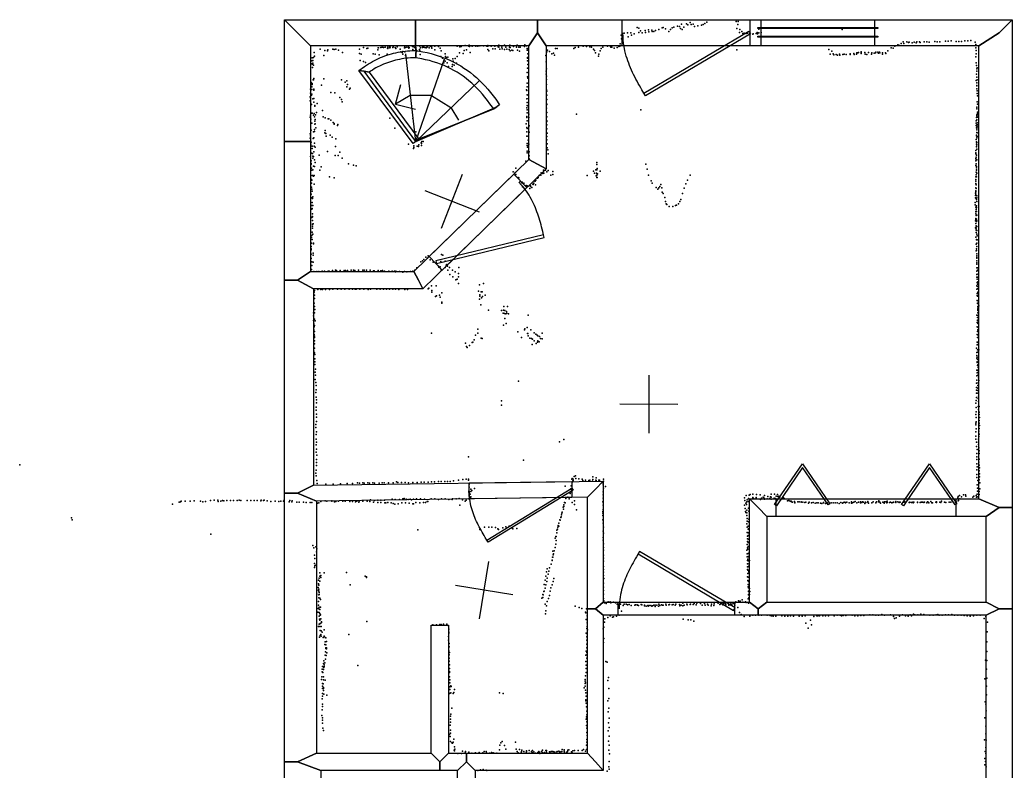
# Model space of a CAD drawing. Header units: millimetres. Extents: x 27740 to 35775, y -8046 to 10167.
# Drawn here: x 27740 to 34576, y -2870 to 2306 of the extents above; entities that cross this region are included whole.
import ezdxf

# ---------------------------------------------------------------- set-up
doc = ezdxf.new("R2010")
doc.units = ezdxf.units.MM
for name, color, linetype in [('DOORS', 7, 'Continuous'), ('P', 9, 'Continuous'), ('PANOS', 10, 'Continuous'), ('ROOMS', 1, 'Continuous'), ('STRUCTS', 4, 'Continuous'), ('WALLS', 3, 'Continuous'), ('WINDOWS', 6, 'Continuous')]:
    doc.layers.add(name, color=color, linetype=linetype)

# ---------------------------------------------------------------- blocks, each defined once
blk = doc.blocks.new('1-Standard_3C')
for points in [[(-403.982, 5.64828), (253.382, 394.931), (263.573, 377.722), (-393.791, -11.5606), (-403.982, 5.64828)], [(263.573, 377.722), (275.367, 357.142), (283.15, 343.495), (290.844, 329.879), (298.429, 316.269), (305.882, 302.642), (313.184, 288.973), (320.313, 275.239), (327.249, 261.416), (333.971, 247.479), (340.456, 233.405), (346.686, 219.17), (352.638, 204.75), (358.291, 190.121), (363.626, 175.258), (368.62, 160.139), (373.253, 144.738), (377.503, 129.032), (381.351, 112.998), (384.774, 96.6102), (387.752, 79.8457), (390.265, 62.6802), (392.29, 45.0899), (393.807, 27.0508), (395.085, -0.90191)]]:
    blk.add_lwpolyline(points)
blk = doc.blocks.new('7-Bifold_3F')
for points in [[(-898.992, 30.3406), (-625.387, 430.985)], [(-625.37, 395.547), (-882.476, 19.0615), (-898.992, 30.3406)], [(-625.387, 430.985), (-356.55, 38.1576), (-373.055, 26.8622)], [(-373.055, 26.8622), (-625.37, 395.547)], [(350.975, 30.1593), (624.58, 430.804)], [(624.597, 395.366), (367.491, 18.8802), (350.975, 30.1593)], [(624.58, 430.804), (893.417, 37.9763), (876.912, 26.6809)], [(876.912, 26.6809), (624.597, 395.366)]]:
    blk.add_lwpolyline(points)
blk = doc.blocks.new('1-Standard_45')
for points in [[(-590, 42.9766), (589.999, 42.9766), (589.999, 32.9766), (-590, 32.9766), (-590, 42.9766)], [(-590.014, -44.0958), (589.985, -44.0958), (589.985, -54.0958), (-590.014, -54.0958), (-590.014, -44.0958)]]:
    blk.add_lwpolyline(points)

msp = doc.modelspace()

# ---------------------------------------------------------------- linework, layer by layer
at = {"layer": 'DOORS'}
for points in [[(32768.5, 2126.4), (31888.5, 2126.4), (31888.5, 2306.4), (32768.5, 2306.4), (32768.5, 2126.4)], [(30558.9, 675.5), (31142.5, 1243.7), (31233.2, 1150.6), (30649.6, 582.4), (30558.9, 675.5)], [(30835.6, -884), (31541.7, -874.4), (31543.3, -984.4), (30837.1, -994), (30835.6, -884)], [(32949.4, -994), (34189.4, -994), (34189.4, -1114), (32949.4, -1114), (32949.4, -994)], [(31863, -1705.2), (32663, -1705.3), (32663, -1795.3), (31863, -1795.2), (31863, -1705.2)]]:
    msp.add_lwpolyline(points, dxfattribs=at)
at = {"layer": 'P'}
for p in [(32270, 2262), (32285, 2260), (32298, 2277), (32315, 2256), (32333, 2280), (32341, 2272), (32357, 2288), (32365, 2274), (32379, 2276), (32387, 2261), (32411, 2266), (32435, 2270), (32447, 2274), (32460, 2281), (32473, 2291), (32676, 2295), (32687, 2274), (32688, 2294), (31883, 2201), (31893, 2205), (31903, 2214), (31926, 2218), (31932, 2190), (31949, 2218), (31954, 2200), (31972, 2211), (31992, 2254), (32004, 2248), (32005, 2219), (32015, 2230), (32028, 2216), (32048, 2232), (32051, 2220), (32071, 2237), (32073, 2224), (32093, 2236), (32096, 2227), (32107, 2225), (32119, 2233), (32142, 2239), (32165, 2251), (32171, 2253), (32188, 2244), (32210, 2227), (32222, 2239), (32234, 2252), (32246, 2255), (32291, 2247), (32302, 2239), (32680, 2247), (32698, 2220), (32700, 2239), (32715, 2225), (32720, 2212), (32731, 2214), (32744, 2212), (32752, 2215), (32767, 2210), (32789, 2208), (32792, 2210), (32812, 2212), (32819, 2219), (32822, 2211), (32830, 2243), (32830, 2216), (32848, 2220), (33405, 2241), (30313, 2124), (30313, 2120), (30340, 2120), (30393, 2120), (30444, 2123), (30446, 2127), (30453, 2123), (30496, 2125), (30514, 2122), (30519, 2121), (30548, 2121), (30567, 2125), (30571, 2126), (30577, 2121), (30600, 2125), (30624, 2123), (30752, 2124), (30771, 2121), (30781, 2123), (30809, 2129), (30833, 2124), (30835, 2131), (30837, 2122), (30857, 2126), (30881, 2126), (30896, 2125), (30910, 2127), (30934, 2128), (30958, 2124), (30963, 2124), (30964, 2130), (30987, 2124), (31013, 2124), (31036, 2121), (31040, 2131), (31080, 2133), (31116, 2131), (31141, 2122), (31167, 2132), (31217, 2122), (31220, 2134), (31231, 2127), (31621, 2124), (31644, 2122), (31666, 2121), (31788, 2125), (31804, 2127), (31866, 2123), (31874, 2125), (31875, 2142), (31884, 2176), (33768, 2128), (33768, 2125), (33789, 2135), (33795, 2131), (33811, 2144), (33826, 2155), (33831, 2143), (33851, 2154), (33862, 2150), (33867, 2153), (33888, 2149), (33901, 2153), (33915, 2149), (33920, 2156), (33937, 2156), (33943, 2150), (33970, 2154), (33988, 2155), (34004, 2153), (34043, 2158), (34059, 2156), (34077, 2155), (34117, 2160), (34135, 2160), (34155, 2161), (34190, 2157), (34209, 2158), (34228, 2158), (34250, 2161), (34270, 2162), (34292, 2164), (34321, 2153), (34326, 2136), (29767, 2082), (29771, 2056), (29810, 2104), (29835, 2060), (29842, 2096), (29860, 2093), (29862, 2100), (29897, 2104), (29905, 2101), (29918, 2104), (29936, 2098), (29963, 2081), (30079, 2075), (30081, 2104), (30091, 2069), (30108, 2115), (30130, 2110), (30137, 2112), (30175, 2073), (30187, 2070), (30206, 2099), (30209, 2113), (30212, 2114), (30215, 2065), (30227, 2117), (30235, 2119), (30245, 2115), (30257, 2119), (30270, 2071), (30274, 2111), (30275, 2119), (30275, 2110), (30286, 2119), (30289, 2113), (30292, 2119), (30310, 2117), (30325, 2116), (30331, 2110), (30361, 2105), (30364, 2086), (30374, 2081), (30378, 2089), (30379, 2071), (30389, 2113), (30392, 2114), (30393, 2087), (30394, 2116), (30397, 2060), (30406, 2118), (30418, 2119), (30419, 2112), (30423, 2116), (30448, 2102), (30460, 2115), (30469, 2100), (30472, 2089), (30494, 2101), (30496, 2094), (30497, 2068), (30501, 2113), (30515, 2116), (30524, 2118), (30530, 2116), (30540, 2113), (30543, 2118), (30561, 2113), (30578, 2111), (30599, 2100), (30635, 2111), (30641, 2055), (30642, 2093), (30670, 2073), (30672, 2055), (30753, 2055), (30768, 2078), (30794, 2074), (30801, 2095), (30817, 2099), (30843, 2082), (30965, 2103), (30972, 2093), (30998, 2106), (31014, 2107), (31041, 2119), (31047, 2105), (31061, 2118), (31063, 2106), (31080, 2102), (31087, 2119), (31096, 2104), (31112, 2103), (31113, 2118), (31118, 2117), (31118, 2094), (31129, 2098), (31136, 2095), (31161, 2118), (31168, 2098), (31178, 2119), (31183, 2090), (31188, 2119), (31234, 2097), (31235, 2109), (31237, 2098), (31240, 2072), (31363, 2061), (31371, 2085), (31375, 2098), (31389, 2089), (31406, 2072), (31416, 2076), (31423, 2062), (31430, 2109), (31442, 2110), (31557, 2110), (31566, 2116), (31588, 2119), (31678, 2118), (31691, 2105), (31699, 2095), (31706, 2080), (31726, 2056), (31729, 2070), (31737, 2094), (31746, 2109), (31756, 2118), (31811, 2119), (31819, 2119), (31834, 2112), (31854, 2117), (31855, 2116), (32680, 2099), (33313, 2103), (33323, 2070), (33333, 2091), (33343, 2072), (33348, 2065), (33365, 2068), (33373, 2062), (33387, 2069), (33388, 2063), (33409, 2068), (33419, 2070), (33432, 2068), (33432, 2067), (33460, 2067), (33461, 2073), (33485, 2074), (33488, 2068), (33504, 2070), (33506, 2079), (33512, 2079), (33518, 2082), (33535, 2086), (33536, 2080), (33536, 2075), (33562, 2082), (33562, 2082), (33563, 2071), (33576, 2068), (33586, 2081), (33607, 2070), (33610, 2080), (33626, 2077), (33635, 2080), (33637, 2084), (33652, 2084), (33654, 2079), (33656, 2076), (33662, 2083), (33665, 2080), (33682, 2078), (33683, 2070), (33703, 2078), (33705, 2074), (33720, 2094), (33742, 2113), (33756, 2112), (34326, 2114), (34327, 2051), (34328, 2095), (34328, 2073), (29752, 2025), (29752, 2003), (29754, 2045), (29757, 2002), (29759, 2026), (29759, 2007), (29762, 2048), (29762, 1994), (30084, 2027), (30107, 2020), (30121, 2012), (30651, 2042), (30658, 2012), (30662, 2010), (30671, 2022), (30677, 2048), (30684, 2010), (30689, 2049), (30694, 1986), (30718, 1986), (30721, 1999), (30722, 2037), (30726, 2021), (30732, 1994), (30739, 2041), (30749, 2009), (31237, 2046), (31237, 2043), (31237, 2023), (31240, 1998), (31365, 2017), (34329, 2010), (34331, 1991), (29756, 1977), (31236, 1943), (31238, 1974), (31241, 1915), (31367, 1952), (31367, 1932), (31368, 1970), (31368, 1918), (34331, 1932), (34334, 1969), (34334, 1953), (34335, 1975), (29745, 1856), (29748, 1875), (29754, 1869), (29754, 1862), (29761, 1894), (29762, 1893), (29766, 1902), (29818, 1857), (29835, 1900), (29956, 1892), (29982, 1878), (29993, 1886), (29993, 1846), (29998, 1862), (31234, 1846), (31235, 1871), (31238, 1913), (31239, 1904), (31368, 1895), (31368, 1861), (34329, 1889), (34333, 1873), (34333, 1853), (34334, 1911), (34334, 1852), (34335, 1893), (29743, 1829), (29743, 1801), (29745, 1842), (29750, 1788), (29751, 1826), (29751, 1794), (29752, 1844), (29766, 1829), (29766, 1822), (29882, 1807), (29911, 1803), (30012, 1828), (30015, 1836), (31231, 1824), (31232, 1819), (31236, 1789), (31245, 1786), (31369, 1824), (31370, 1815), (31370, 1788), (34332, 1832), (34335, 1817), (34336, 1799), (34338, 1782), (29740, 1749), (29741, 1776), (29742, 1768), (29747, 1725), (29749, 1724), (29758, 1763), (29765, 1740), (29766, 1765), (29772, 1717), (29772, 1711), (29788, 1729), (29945, 1772), (29956, 1757), (29960, 1742), (31233, 1763), (31234, 1738), (31234, 1716), (31245, 1764), (31369, 1729), (31370, 1758), (31370, 1724), (34336, 1742), (34337, 1725), (29742, 1649), (29747, 1663), (29755, 1664), (29763, 1649), (29768, 1662), (29776, 1651), (29783, 1668), (29825, 1683), (31233, 1701), (31236, 1686), (31236, 1665), (31245, 1709), (31247, 1656), (31369, 1699), (31370, 1669), (31575, 1657), (32018, 1687), (34332, 1644), (34333, 1651), (34334, 1704), (34334, 1694), (34337, 1670), (34337, 1662), (34339, 1654), (29741, 1637), (29744, 1623), (29752, 1594), (29770, 1638), (29772, 1609), (29773, 1587), (29774, 1621), (29775, 1591), (29829, 1639), (29843, 1631), (29864, 1625), (29869, 1624), (29883, 1616), (29898, 1600), (29905, 1592), (29905, 1587), (29929, 1578), (29931, 1585), (30290, 1628), (30448, 1626), (31229, 1589), (31232, 1633), (31233, 1640), (31234, 1610), (31246, 1633), (31250, 1576), (31370, 1638), (31370, 1582), (31371, 1611), (31371, 1607), (34329, 1611), (34329, 1594), (34329, 1579), (34331, 1634), (34331, 1577), (34332, 1617), (34333, 1583), (34335, 1598), (34337, 1635), (34337, 1583), (29740, 1520), (29743, 1507), (29744, 1545), (29748, 1547), (29764, 1536), (29769, 1538), (29771, 1551), (29778, 1562), (29842, 1527), (29844, 1544), (29848, 1524), (29850, 1506), (29877, 1512), (30323, 1561), (30469, 1536), (31232, 1565), (31232, 1534), (31233, 1506), (31234, 1558), (31235, 1505), (31248, 1532), (31370, 1555), (31372, 1526), (34330, 1513), (34330, 1508), (34331, 1562), (34332, 1561), (34332, 1549), (34333, 1530), (34335, 1569), (34335, 1529), (29741, 1492), (29744, 1449), (29745, 1439), (29747, 1464), (29753, 1436), (29760, 1488), (29765, 1494), (29768, 1436), (29769, 1456), (29892, 1498), (29918, 1487), (30418, 1451), (30454, 1439), (30477, 1437), (30488, 1446), (30499, 1484), (30505, 1460), (30508, 1454), (30508, 1441), (30510, 1468), (30518, 1469), (31235, 1455), (31235, 1440), (31241, 1478), (31246, 1449), (31371, 1503), (31371, 1479), (31372, 1453), (34329, 1481), (34330, 1466), (34330, 1464), (34331, 1449), (34332, 1493), (34333, 1461), (34333, 1445), (34335, 1502), (29749, 1388), (29755, 1419), (29756, 1386), (29759, 1368), (29765, 1396), (29774, 1429), (29801, 1374), (29860, 1399), (29913, 1373), (29915, 1435), (29934, 1371), (29945, 1394), (30453, 1420), (30454, 1426), (30486, 1434), (31234, 1402), (31234, 1390), (31238, 1429), (31249, 1397), (31249, 1370), (31374, 1425), (31377, 1411), (31380, 1384), (34326, 1383), (34327, 1407), (34327, 1391), (34330, 1433), (34330, 1375), (34331, 1432), (34332, 1416), (29742, 1366), (29746, 1317), (29747, 1336), (29748, 1312), (29758, 1353), (29763, 1299), (29764, 1365), (29771, 1343), (29774, 1324), (29960, 1353), (30005, 1315), (30039, 1305), (30058, 1301), (31226, 1332), (31249, 1350), (31714, 1323), (31714, 1310), (32053, 1313), (34326, 1352), (34326, 1304), (34327, 1336), (34328, 1345), (34329, 1361), (34329, 1315), (34333, 1342), (29749, 1284), (29751, 1270), (29753, 1234), (29759, 1274), (29759, 1234), (29767, 1235), (29771, 1296), (29806, 1271), (29817, 1293), (31138, 1259), (31152, 1254), (31156, 1284), (31156, 1242), (31318, 1233), (31325, 1239), (31330, 1237), (31332, 1253), (31343, 1247), (31348, 1270), (31349, 1251), (31361, 1270), (31371, 1260), (31380, 1269), (31397, 1236), (31412, 1262), (31412, 1240), (31648, 1233), (31691, 1264), (31698, 1249), (31707, 1274), (31710, 1231), (31713, 1249), (31715, 1272), (31716, 1237), (31717, 1283), (31720, 1246), (31738, 1263), (32061, 1277), (32070, 1237), (32358, 1237), (34328, 1239), (34329, 1256), (34330, 1297), (34330, 1272), (34330, 1271), (34331, 1287), (34332, 1249), (29749, 1207), (29750, 1181), (29751, 1203), (29764, 1230), (29767, 1175), (29874, 1226), (29906, 1219), (31172, 1221), (31173, 1219), (31177, 1219), (31188, 1192), (31199, 1186), (31199, 1183), (31200, 1187), (31210, 1176), (31211, 1181), (31213, 1178), (31228, 1164), (31229, 1165), (31259, 1164), (31273, 1175), (31277, 1172), (31281, 1181), (31288, 1195), (31290, 1196), (31292, 1169), (31295, 1202), (31306, 1215), (31312, 1221), (31715, 1220), (31717, 1221), (32090, 1198), (32097, 1182), (32155, 1173), (32328, 1177), (32339, 1202), (34325, 1224), (34326, 1207), (34326, 1178), (34327, 1194), (34327, 1176), (34328, 1170), (34331, 1226), (29748, 1106), (29750, 1154), (29752, 1141), (29753, 1127), (31202, 1155), (31233, 1162), (31234, 1162), (31254, 1145), (31259, 1158), (31267, 1151), (32123, 1152), (32136, 1140), (32142, 1150), (32149, 1159), (32162, 1148), (32166, 1120), (32173, 1111), (32306, 1111), (32317, 1146), (34324, 1112), (34324, 1096), (34325, 1106), (34326, 1121), (34327, 1150), (34327, 1128), (34328, 1144), (34334, 1095), (29751, 1080), (29752, 1028), (29753, 1049), (29756, 1075), (29759, 1087), (29759, 1027), (32183, 1082), (32188, 1055), (32192, 1040), (32198, 1034), (32258, 1027), (32264, 1030), (32277, 1039), (32286, 1054), (32293, 1069), (34321, 1032), (34322, 1049), (34324, 1080), (34327, 1079), (34330, 1068), (34330, 1026), (34332, 1055), (34334, 1081), (29752, 1001), (29753, 1006), (29757, 971), (32214, 1021), (32238, 1021), (34325, 1016), (34326, 969), (34327, 985), (34327, 984), (34328, 1001), (34329, 999), (34329, 958), (34331, 1013), (34331, 986), (34333, 961), (29752, 945), (29756, 951), (29756, 949), (29756, 923), (29756, 898), (29761, 901), (34324, 921), (34326, 938), (34326, 930), (34327, 904), (34330, 917), (34331, 933), (34332, 921), (29755, 843), (29756, 871), (29757, 884), (29759, 830), (34323, 874), (34328, 888), (34328, 879), (34328, 857), (34328, 841), (34329, 867), (34332, 882), (34332, 856), (34333, 831), (29749, 768), (29750, 806), (29751, 820), (29754, 793), (29763, 764), (29764, 769), (34326, 810), (34329, 761), (34330, 793), (34331, 791), (34333, 768), (34336, 819), (34336, 791), (29746, 730), (29747, 744), (29747, 721), (29748, 692), (29760, 700), (29761, 686), (30644, 690), (30655, 686), (34329, 714), (34331, 729), (34331, 718), (34334, 744), (34334, 695), (29744, 666), (29746, 662), (29751, 639), (29761, 637), (30503, 639), (30513, 646), (30523, 656), (30538, 672), (30549, 664), (30552, 680), (30567, 654), (30587, 637), (30610, 627), (30640, 642), (30670, 645), (30678, 616), (30682, 620), (34332, 681), (34332, 670), (34332, 646), (34333, 632), (34333, 623), (34334, 665), (29750, 586), (29752, 614), (29765, 573), (29787, 573), (29799, 573), (29823, 575), (29839, 574), (29863, 576), (29870, 575), (29895, 579), (29915, 581), (29921, 580), (29947, 580), (29975, 579), (29983, 580), (29998, 579), (30023, 582), (30038, 583), (30048, 580), (30074, 581), (30104, 581), (30111, 581), (30128, 582), (30154, 581), (30176, 577), (30182, 578), (30208, 580), (30227, 578), (30239, 580), (30252, 575), (30282, 576), (30304, 575), (30320, 576), (30328, 570), (30331, 576), (30356, 572), (30379, 567), (30389, 573), (30406, 571), (30431, 572), (30448, 576), (30461, 582), (30475, 598), (30625, 609), (30626, 603), (30635, 604), (30642, 584), (30671, 601), (30687, 609), (30688, 583), (30701, 600), (30702, 552), (30721, 583), (30740, 570), (30762, 560), (30764, 601), (34332, 599), (34333, 576), (34333, 551), (34334, 599), (34335, 554), (34337, 583), (34338, 599), (30723, 536), (30744, 516), (30753, 520), (30762, 536), (30762, 491), (30906, 481), (30934, 491), (34333, 534), (34335, 496), (34336, 519), (34338, 485), (34339, 534), (34339, 502), (29768, 431), (29769, 442), (29792, 448), (29814, 449), (29824, 448), (29846, 449), (29873, 449), (29897, 451), (29928, 450), (29954, 451), (29978, 452), (30009, 450), (30032, 451), (30050, 452), (30058, 451), (30083, 451), (30109, 451), (30139, 448), (30156, 451), (30200, 451), (30223, 451), (30245, 451), (30267, 450), (30287, 450), (30310, 450), (30329, 450), (30351, 449), (30392, 448), (30411, 448), (30552, 454), (30557, 459), (30575, 475), (30578, 442), (30579, 431), (30609, 473), (30647, 425), (30899, 438), (30909, 412), (30918, 432), (30926, 433), (34333, 473), (34334, 451), (34335, 420), (34337, 469), (34337, 453), (34339, 430), (34345, 419), (29766, 387), (29767, 354), (29768, 409), (29769, 410), (29771, 387), (30603, 401), (30610, 405), (30630, 410), (30635, 396), (30648, 362), (30648, 354), (30907, 382), (30909, 403), (30915, 343), (30920, 391), (30928, 401), (30945, 409), (34336, 407), (34336, 374), (34337, 403), (34337, 354), (34337, 353), (34340, 370), (29763, 289), (29766, 310), (29767, 332), (29769, 332), (29769, 288), (29772, 310), (30968, 307), (31058, 304), (31069, 286), (31073, 307), (31074, 331), (31080, 284), (31082, 304), (31088, 280), (31093, 296), (31094, 285), (31100, 332), (31106, 281), (34339, 331), (34339, 310), (34339, 288), (34340, 320), (34340, 304), (34341, 287), (34346, 337), (29762, 235), (29764, 267), (29766, 213), (29769, 245), (29774, 233), (31081, 248), (31091, 214), (31241, 271), (34334, 271), (34336, 221), (34337, 255), (34337, 238), (34338, 234), (34341, 214), (34343, 270), (34343, 221), (29766, 170), (29767, 191), (29768, 138), (29769, 159), (29770, 201), (30577, 148), (30896, 175), (30896, 148), (31073, 203), (31170, 157), (31217, 170), (31218, 178), (31234, 186), (31236, 186), (31238, 146), (31240, 145), (31260, 170), (31284, 150), (31295, 142), (31338, 149), (34336, 191), (34336, 139), (34337, 160), (34341, 170), (34342, 186), (29769, 75), (29770, 127), (29770, 117), (29770, 96), (30810, 78), (30856, 84), (30860, 85), (30871, 103), (30879, 134), (30919, 114), (30924, 110), (31195, 119), (31243, 130), (31253, 113), (31264, 112), (31270, 70), (31271, 107), (31284, 94), (31297, 77), (31304, 135), (31307, 87), (31309, 130), (31309, 94), (31317, 89), (31319, 125), (31328, 110), (31339, 108), (34335, 87), (34338, 136), (34338, 119), (34338, 85), (34339, 69), (34340, 119), (34344, 85), (29766, 24), (29770, 44), (29770, 13), (29772, 2), (30816, 57), (30821, 48), (30837, 63), (34331, 45), (34332, 15), (34336, 67), (34337, 34), (34338, 17), (34347, 33), (29772, -49), (29773, -29), (34332, -5), (34334, -25), (34336, -18), (34336, -49), (34336, -55), (34337, -34), (29772, -69), (29775, -120), (29776, -100), (34334, -106), (34335, -126), (34337, -75), (34337, -123), (34341, -70), (34341, -106), (34342, -88), (29775, -171), (29777, -141), (29778, -191), (31175, -183), (34331, -196), (34332, -146), (34334, -176), (34339, -141), (34343, -195), (34344, -160), (34347, -178), (29779, -262), (29781, -212), (29781, -242), (34331, -226), (34331, -245), (34331, -265), (34339, -230), (34340, -212), (34341, -248), (34341, -266), (29781, -292), (29783, -332), (29784, -312), (31058, -318), (34327, -335), (34329, -315), (34330, -295), (34343, -303), (34344, -285), (34344, -322), (29782, -362), (29782, -382), (31058, -348), (34328, -394), (34329, -364), (34343, -358), (34345, -377), (34349, -357), (34349, -396), (29783, -411), (29783, -431), (29784, -461), (34326, -473), (34327, -413), (34328, -433), (34329, -463), (34348, -413), (34349, -453), (34349, -472), (34352, -434), (29779, -501), (29780, -481), (29783, -531), (34327, -483), (34327, -532), (34329, -512), (34347, -527), (34349, -510), (34351, -488), (29781, -582), (29782, -551), (29783, -602), (31458, -601), (31488, -584), (34327, -562), (34327, -582), (34330, -602), (34344, -602), (34345, -583), (34346, -564), (34348, -547), (29781, -673), (29782, -622), (29783, -652), (34331, -632), (34332, -682), (34335, -653), (34345, -620), (34347, -642), (34348, -662), (34349, -682), (29784, -723), (29784, -743), (29785, -692), (30832, -703), (31209, -726), (34333, -703), (34334, -723), (34347, -740), (34348, -721), (27740, -759), (29780, -816), (29782, -795), (29784, -764), (34333, -753), (34334, -794), (34335, -774), (34348, -761), (34350, -801), (34351, -781), (29782, -836), (29787, -866), (29789, -887), (29995, -888), (30031, -888), (30067, -884), (30080, -885), (30102, -883), (30113, -885), (30138, -883), (30149, -885), (30171, -883), (30184, -885), (30215, -885), (30236, -883), (30249, -884), (30280, -883), (30311, -883), (30334, -877), (30343, -881), (30370, -881), (30395, -882), (30418, -883), (30447, -881), (30478, -880), (30505, -878), (30525, -879), (30552, -878), (30575, -877), (30596, -877), (30624, -874), (30642, -875), (30667, -873), (30687, -873), (30705, -873), (30727, -870), (30763, -864), (30791, -860), (30814, -858), (30831, -857), (30831, -864), (31543, -859), (31545, -853), (31547, -877), (31549, -869), (31552, -866), (31553, -858), (31559, -840), (31567, -836), (31570, -853), (31592, -855), (31614, -857), (31619, -867), (31638, -865), (31660, -866), (31662, -868), (31666, -864), (31686, -872), (31687, -843), (31688, -861), (31709, -865), (31710, -848), (31711, -868), (31729, -864), (31733, -864), (31734, -870), (31750, -883), (31760, -871), (31761, -857), (34334, -825), (34334, -846), (34339, -867), (34349, -862), (34352, -822), (34352, -843), (34353, -884), (29849, -893), (29899, -892), (29948, -890), (30836, -893), (30836, -912), (30846, -927), (30846, -944), (30854, -936), (30872, -923), (31497, -907), (31531, -957), (31535, -946), (31537, -925), (31538, -905), (31538, -930), (31542, -906), (31542, -940), (31758, -898), (31758, -945), (31760, -919), (31774, -908), (34335, -898), (34337, -940), (34338, -919), (34349, -943), (34354, -925), (28837, -1017), (28847, -1015), (28851, -1010), (28879, -1009), (28913, -1009), (28941, -1007), (28985, -1010), (29000, -1014), (29019, -1012), (29054, -1004), (29078, -1003), (29105, -1003), (29106, -1012), (29125, -1009), (29136, -1004), (29146, -1007), (29165, -1005), (29192, -1005), (29213, -1005), (29238, -1005), (29251, -1002), (29262, -1004), (29306, -1004), (29331, -1004), (29354, -1006), (29374, -1005), (29400, -1007), (29402, -1003), (29419, -1006), (29423, -1003), (29443, -1008), (29469, -1011), (29500, -1009), (29525, -1012), (29539, -1010), (29557, -1010), (29562, -1003), (29595, -1013), (29600, -1005), (29613, -1013), (29617, -1007), (29648, -1016), (29664, -1016), (29695, -1016), (29713, -1018), (29740, -1019), (29752, -1018), (29790, -1024), (29799, -1022), (29813, -1011), (29844, -1008), (29856, -1009), (29889, -1008), (29890, -1009), (29907, -1013), (29916, -1011), (29935, -1010), (29965, -1010), (29982, -1010), (30013, -1011), (30031, -1012), (30052, -1014), (30061, -1010), (30076, -1017), (30078, -1009), (30104, -1010), (30133, -1010), (30151, -1012), (30156, -1000), (30177, -1016), (30183, -1004), (30206, -1018), (30207, -1003), (30227, -1003), (30227, -1019), (30252, -1002), (30255, -1020), (30262, -1022), (30275, -1018), (30297, -1022), (30305, -995), (30325, -999), (30356, -997), (30372, -1022), (30378, -993), (30388, -991), (30397, -1022), (30401, -995), (30416, -997), (30423, -1024), (30429, -996), (30438, -1000), (30453, -996), (30469, -1018), (30473, -993), (30495, -1020), (30501, -994), (30522, -1018), (30527, -995), (30534, -1019), (30546, -1011), (30551, -1011), (30573, -994), (30600, -994), (30624, -998), (30646, -993), (30670, -993), (30695, -998), (30718, -997), (30721, -994), (30746, -994), (30767, -992), (30790, -1001), (30809, -1009), (30815, -1003), (30834, -994), (30836, -975), (30842, -962), (30844, -985), (30846, -980), (31493, -1019), (31496, -1022), (31502, -990), (31515, -981), (31525, -993), (31544, -1018), (31561, -1008), (31757, -1014), (31758, -965), (31758, -988), (32733, -987), (32735, -1005), (32742, -1024), (32743, -970), (32748, -1015), (32750, -1000), (32759, -1012), (32760, -991), (32765, -968), (32765, -995), (32772, -963), (32789, -993), (32790, -962), (32790, -985), (32790, -986), (32795, -991), (32812, -990), (32813, -985), (32816, -963), (32816, -993), (32841, -966), (32843, -998), (32850, -989), (32861, -983), (32867, -988), (32869, -971), (32869, -996), (32888, -993), (32892, -977), (32907, -990), (32911, -980), (32915, -996), (32916, -962), (32917, -981), (32936, -989), (32938, -961), (32946, -991), (32951, -976), (32959, -964), (32961, -978), (32969, -976), (32976, -981), (33001, -987), (33006, -992), (33028, -1008), (33037, -1005), (33046, -1009), (33053, -1009), (33056, -1015), (33064, -1017), (33077, -1012), (33078, -1020), (33080, -1018), (33099, -1015), (33109, -1014), (33122, -1015), (33122, -1017), (33134, -1016), (33147, -1018), (33156, -1016), (33174, -1023), (33178, -1017), (33194, -1021), (33205, -1019), (33206, -1019), (33219, -1024), (33231, -1021), (33240, -1022), (33257, -1023), (33265, -1025), (33276, -1019), (33276, -1021), (33302, -1020), (33329, -1020), (33343, -1020), (33358, -1022), (33370, -1020), (33397, -1019), (33407, -1023), (33415, -1019), (33423, -1017), (33428, -1021), (33438, -1017), (33454, -1021), (33469, -1015), (33469, -1017), (33469, -1023), (33477, -1021), (33485, -1016), (33495, -1012), (33506, -1022), (33518, -1017), (33531, -1015), (33532, -1022), (33541, -1019), (33546, -1013), (33553, -1017), (33561, -1025), (33567, -1016), (33569, -1019), (33582, -1017), (33583, -1012), (33583, -1015), (33586, -1023), (33610, -1021), (33618, -1014), (33637, -1020), (33641, -1015), (33656, -1015), (33658, -1008), (33664, -1017), (33670, -1024), (33685, -1017), (33694, -1023), (33696, -1015), (33707, -1015), (33713, -1020), (33716, -1009), (33716, -1018), (33731, -1019), (33738, -1016), (33748, -1020), (33754, -1019), (33759, -1016), (33773, -1017), (33775, -1011), (33776, -1019), (33789, -1015), (33799, -1019), (33801, -1017), (33804, -1016), (33829, -1016), (33833, -1015), (33836, -1013), (33843, -1018), (33866, -1019), (33868, -1019), (33871, -1016), (33884, -1019), (33893, -1017), (33894, -1020), (33900, -1017), (33925, -1017), (33925, -1018), (33943, -1019), (33950, -1016), (33954, -1016), (33962, -1017), (33968, -1018), (33973, -1016), (33989, -1020), (33992, -1015), (33995, -1014), (34002, -1020), (34017, -1012), (34023, -1020), (34028, -1020), (34050, -1017), (34054, -1015), (34054, -1019), (34078, -1017), (34086, -1018), (34090, -1009), (34110, -1017), (34119, -1018), (34142, -1017), (34153, -1017), (34170, -1016), (34185, -1016), (34190, -1013), (34201, -986), (34205, -977), (34205, -1008), (34206, -1004), (34214, -970), (34215, -993), (34227, -979), (34242, -967), (34254, -967), (34257, -975), (34305, -981), (34312, -974), (34328, -971), (34331, -981), (34336, -961), (34340, -980), (34348, -964), (28791, -1030), (30313, -1026), (30323, -1030), (30347, -1027), (30447, -1027), (30451, -1027), (30772, -1036), (31474, -1092), (31476, -1086), (31484, -1050), (31485, -1065), (31488, -1034), (31488, -1047), (31561, -1033), (31576, -1069), (31756, -1081), (31756, -1092), (31758, -1038), (31758, -1068), (31758, -1089), (32732, -1037), (32738, -1061), (32740, -1081), (32741, -1088), (32746, -1033), (32748, -1089), (32749, -1071), (32760, -1057), (32763, -1079), (33291, -1026), (33315, -1027), (33385, -1026), (28095, -1124), (28101, -1139), (31454, -1162), (31461, -1138), (31463, -1141), (31467, -1122), (31469, -1117), (31471, -1104), (31757, -1108), (31757, -1138), (31758, -1160), (32749, -1108), (32750, -1129), (32750, -1148), (32759, -1152), (32763, -1133), (30482, -1208), (30910, -1204), (30940, -1189), (30970, -1189), (30991, -1188), (31018, -1190), (31033, -1200), (31037, -1204), (31068, -1193), (31087, -1186), (31110, -1181), (31133, -1197), (31137, -1201), (31165, -1197), (31440, -1209), (31440, -1228), (31444, -1203), (31446, -1188), (31449, -1178), (31454, -1181), (31759, -1217), (31760, -1229), (31761, -1188), (32749, -1166), (32750, -1226), (32751, -1188), (32757, -1203), (32758, -1181), (32758, -1228), (32759, -1201), (29055, -1236), (31429, -1265), (31433, -1254), (31435, -1254), (31436, -1280), (31758, -1260), (31758, -1279), (32752, -1288), (32753, -1269), (32754, -1251), (32757, -1295), (32758, -1246), (32759, -1272), (29758, -1314), (29766, -1332), (29778, -1324), (29783, -1358), (29786, -1337), (31412, -1355), (31421, -1351), (31427, -1329), (31432, -1305), (31760, -1304), (31762, -1329), (31762, -1347), (32749, -1347), (32751, -1309), (32753, -1332), (32756, -1340), (32757, -1321), (32764, -1365), (29770, -1382), (29772, -1404), (31407, -1416), (31408, -1418), (31410, -1395), (31412, -1396), (31415, -1379), (31417, -1373), (31760, -1403), (31760, -1424), (31762, -1381), (32750, -1393), (32751, -1372), (32753, -1418), (32756, -1409), (32758, -1370), (32758, -1391), (32758, -1421), (32765, -1397), (32766, -1418), (29769, -1440), (29771, -1466), (29772, -1455), (29778, -1451), (29836, -1503), (29990, -1500), (31369, -1497), (31374, -1476), (31384, -1491), (31388, -1468), (31400, -1443), (31760, -1460), (31761, -1481), (31761, -1498), (32754, -1441), (32754, -1462), (32754, -1481), (32755, -1485), (32756, -1441), (32756, -1462), (32763, -1458), (32763, -1493), (29797, -1554), (29803, -1540), (29806, -1504), (29806, -1526), (29807, -1560), (29814, -1521), (29814, -1536), (30120, -1526), (30128, -1531), (30128, -1535), (31358, -1553), (31363, -1526), (31370, -1562), (31374, -1539), (31379, -1513), (31414, -1564), (31419, -1543), (31762, -1521), (31763, -1542), (32754, -1531), (32756, -1508), (32756, -1557), (32757, -1534), (32759, -1562), (32760, -1505), (32764, -1507), (32764, -1531), (32765, -1558), (29787, -1626), (29795, -1605), (29797, -1580), (29797, -1620), (29799, -1630), (29800, -1589), (29800, -1615), (29802, -1639), (30016, -1585), (31351, -1631), (31352, -1584), (31352, -1629), (31360, -1609), (31363, -1585), (31394, -1630), (31399, -1607), (31407, -1586), (31760, -1574), (31760, -1602), (31761, -1624), (32758, -1583), (32758, -1600), (32759, -1587), (32759, -1607), (32759, -1631), (32761, -1630), (32765, -1584), (32767, -1612), (32768, -1631), (29786, -1651), (29798, -1700), (29800, -1655), (29800, -1675), (29802, -1652), (29806, -1678), (29812, -1688), (31337, -1677), (31342, -1674), (31343, -1653), (31346, -1655), (31373, -1700), (31382, -1681), (31389, -1660), (31761, -1680), (31762, -1650), (31764, -1697), (31767, -1709), (31794, -1702), (31806, -1704), (31812, -1709), (31830, -1706), (31843, -1709), (32597, -1709), (32611, -1708), (32635, -1708), (32648, -1707), (32669, -1709), (32673, -1704), (32691, -1695), (32701, -1702), (32703, -1699), (32717, -1689), (32722, -1706), (32739, -1703), (32743, -1708), (32758, -1682), (32759, -1653), (32759, -1654), (32760, -1683), (32763, -1676), (32766, -1653), (29792, -1774), (29795, -1749), (29798, -1726), (29799, -1751), (29801, -1740), (29802, -1776), (29807, -1755), (29812, -1739), (31359, -1718), (31363, -1764), (31369, -1731), (31566, -1733), (31594, -1742), (31612, -1749), (31638, -1775), (31643, -1752), (31779, -1715), (31854, -1720), (31878, -1718), (31884, -1767), (31897, -1728), (31903, -1719), (31916, -1720), (31927, -1723), (31938, -1721), (31951, -1728), (31977, -1725), (31981, -1724), (31994, -1723), (31995, -1725), (32003, -1728), (32020, -1721), (32024, -1723), (32044, -1725), (32044, -1730), (32056, -1734), (32066, -1729), (32069, -1733), (32075, -1728), (32087, -1728), (32093, -1734), (32099, -1730), (32107, -1725), (32117, -1735), (32118, -1726), (32129, -1725), (32141, -1734), (32142, -1720), (32150, -1729), (32161, -1724), (32167, -1725), (32171, -1726), (32191, -1720), (32192, -1726), (32212, -1724), (32216, -1722), (32233, -1723), (32240, -1721), (32254, -1726), (32259, -1719), (32285, -1722), (32287, -1731), (32296, -1727), (32307, -1730), (32308, -1713), (32317, -1726), (32334, -1720), (32337, -1724), (32357, -1721), (32360, -1719), (32378, -1721), (32385, -1714), (32399, -1723), (32404, -1713), (32430, -1715), (32440, -1727), (32456, -1714), (32461, -1727), (32477, -1719), (32481, -1727), (32502, -1730), (32504, -1719), (32522, -1728), (32523, -1716), (32549, -1710), (32550, -1712), (32563, -1721), (32570, -1716), (32571, -1715), (32584, -1724), (32588, -1715), (32602, -1716), (32604, -1724), (32620, -1711), (32621, -1717), (32625, -1727), (32639, -1718), (32644, -1724), (32648, -1711), (32656, -1715), (32665, -1726), (32669, -1711), (32686, -1742), (32697, -1776), (32759, -1713), (29803, -1802), (29804, -1822), (29806, -1783), (29807, -1830), (29808, -1796), (29811, -1792), (29814, -1820), (29818, -1840), (29818, -1845), (30130, -1838), (31362, -1786), (31639, -1778), (31642, -1825), (31648, -1800), (31768, -1843), (31771, -1821), (31790, -1812), (31807, -1799), (31824, -1808), (31830, -1806), (31850, -1802), (31870, -1795), (32310, -1823), (32345, -1827), (32362, -1827), (32383, -1836), (32709, -1790), (32730, -1805), (32770, -1802), (32789, -1796), (32809, -1795), (32830, -1795), (32849, -1795), (32889, -1795), (32910, -1797), (32918, -1799), (32930, -1801), (32949, -1801), (32989, -1800), (33010, -1802), (33030, -1801), (33049, -1800), (33070, -1801), (33110, -1801), (33129, -1801), (33150, -1800), (33188, -1829), (33210, -1804), (33230, -1799), (33238, -1799), (33250, -1799), (33271, -1800), (33291, -1800), (33310, -1800), (33351, -1799), (33371, -1796), (33391, -1796), (33400, -1799), (33412, -1798), (33431, -1797), (33474, -1795), (33492, -1799), (33514, -1799), (33533, -1798), (33554, -1798), (33596, -1792), (33616, -1793), (33636, -1796), (33656, -1796), (33678, -1791), (33697, -1795), (33739, -1793), (33758, -1805), (33765, -1818), (33777, -1814), (33801, -1801), (33822, -1793), (33842, -1799), (33861, -1801), (33874, -1792), (33883, -1799), (33896, -1789), (33905, -1792), (33927, -1792), (33948, -1789), (33968, -1791), (34009, -1795), (34031, -1794), (34052, -1792), (34065, -1790), (34074, -1796), (34095, -1794), (34117, -1792), (34138, -1793), (34160, -1791), (34180, -1795), (34202, -1794), (34224, -1794), (34245, -1797), (34266, -1799), (34286, -1801), (34309, -1799), (34333, -1794), (34355, -1794), (34383, -1817), (34396, -1803), (34406, -1844), (29798, -1873), (29801, -1856), (29807, -1874), (29808, -1852), (29809, -1900), (29812, -1852), (29815, -1903), (29816, -1874), (29823, -1912), (29836, -1896), (30585, -1862), (30610, -1862), (30633, -1859), (30642, -1859), (30658, -1856), (30681, -1857), (30694, -1869), (30695, -1892), (30696, -1913), (31646, -1886), (31648, -1847), (31649, -1872), (31650, -1897), (31758, -1888), (31764, -1878), (33155, -1849), (33172, -1884), (33194, -1862), (34405, -1909), (29804, -1947), (29808, -1934), (29813, -1927), (29816, -1940), (29829, -1948), (29837, -1940), (29843, -1949), (29843, -1979), (29849, -1952), (29853, -1977), (30007, -1927), (30692, -1942), (30694, -1966), (30696, -1919), (31641, -1918), (31647, -1944), (31647, -1968), (31648, -1923), (31763, -1956), (34403, -1979), (29841, -1996), (29845, -2047), (29848, -2021), (29849, -2000), (29849, -2025), (29852, -2021), (29853, -2026), (30695, -2040), (30698, -1990), (30698, -2014), (31642, -2043), (31646, -1995), (31647, -2020), (31762, -1983), (34401, -2046), (29834, -2110), (29843, -2071), (29845, -2097), (29850, -2072), (29854, -2054), (30697, -2112), (30698, -2067), (30698, -2090), (30699, -2053), (31640, -2070), (31640, -2113), (31645, -2053), (31646, -2067), (31646, -2090), (31776, -2115), (31786, -2119), (34392, -2105), (34401, -2108), (29822, -2168), (29822, -2185), (29825, -2149), (29831, -2129), (29831, -2170), (29834, -2156), (29836, -2138), (29836, -2149), (29841, -2123), (30068, -2141), (30700, -2162), (30701, -2136), (30701, -2183), (31641, -2163), (31642, -2139), (34400, -2168), (29819, -2237), (29820, -2219), (29828, -2190), (29831, -2240), (29832, -2219), (29843, -2242), (30701, -2190), (30701, -2219), (30703, -2240), (31635, -2237), (31635, -2249), (31638, -2213), (31642, -2190), (31791, -2244), (31795, -2225), (34387, -2234), (34401, -2229), (29824, -2284), (29825, -2266), (29825, -2301), (29829, -2268), (29831, -2293), (29831, -2314), (29833, -2299), (30702, -2262), (30702, -2307), (30703, -2288), (30710, -2282), (30712, -2287), (30734, -2306), (31628, -2295), (31635, -2266), (31635, -2284), (31637, -2262), (31638, -2311), (31797, -2299), (34400, -2284), (29823, -2372), (29825, -2335), (29826, -2352), (29835, -2338), (29854, -2347), (30700, -2335), (30704, -2333), (30709, -2331), (30725, -2335), (30731, -2328), (31045, -2331), (31069, -2335), (31639, -2331), (31639, -2378), (31640, -2385), (31641, -2353), (31790, -2386), (31797, -2369), (34391, -2391), (34399, -2343), (29822, -2446), (29825, -2407), (29826, -2424), (30715, -2436), (31641, -2400), (31644, -2426), (31645, -2457), (31793, -2460), (31797, -2435), (34395, -2407), (34398, -2454), (29820, -2486), (29824, -2502), (29825, -2519), (30707, -2512), (30708, -2490), (30709, -2476), (31641, -2511), (31644, -2496), (31646, -2482), (31646, -2506), (31799, -2504), (34387, -2502), (29824, -2540), (29828, -2574), (29831, -2590), (30705, -2552), (30706, -2586), (30707, -2531), (31644, -2555), (31645, -2530), (31645, -2574), (31794, -2591), (31796, -2537), (31800, -2569), (34396, -2560), (30701, -2616), (30705, -2631), (30706, -2607), (30707, -2666), (30730, -2649), (31062, -2665), (31645, -2603), (31646, -2651), (31648, -2625), (31796, -2663), (31799, -2628), (34385, -2653), (34395, -2612), (34397, -2656), (30715, -2675), (30720, -2676), (30726, -2670), (30733, -2725), (30734, -2701), (30735, -2730), (30737, -2719), (30789, -2732), (30939, -2733), (30953, -2734), (31044, -2723), (31046, -2691), (31054, -2675), (31078, -2692), (31087, -2718), (31155, -2669), (31159, -2718), (31182, -2720), (31196, -2733), (31198, -2725), (31213, -2734), (31230, -2730), (31250, -2728), (31272, -2728), (31333, -2734), (31340, -2725), (31363, -2727), (31369, -2727), (31401, -2733), (31441, -2734), (31453, -2731), (31476, -2720), (31489, -2731), (31490, -2723), (31514, -2733), (31516, -2726), (31521, -2723), (31550, -2729), (31562, -2727), (31587, -2727), (31614, -2728), (31623, -2721), (31637, -2732), (31643, -2720), (31644, -2690), (31645, -2669), (31798, -2726), (31801, -2691), (34390, -2733), (34395, -2707), (30757, -2747), (30782, -2749), (30808, -2744), (30810, -2735), (30833, -2738), (30834, -2743), (30855, -2746), (30875, -2745), (30879, -2743), (30905, -2741), (30930, -2744), (30955, -2744), (30975, -2745), (30990, -2741), (31000, -2743), (31006, -2745), (31026, -2745), (31167, -2735), (31174, -2744), (31194, -2743), (31222, -2746), (31230, -2736), (31250, -2746), (31264, -2735), (31270, -2742), (31281, -2736), (31292, -2745), (31308, -2742), (31316, -2735), (31319, -2742), (31322, -2748), (31341, -2740), (31355, -2742), (31368, -2739), (31388, -2736), (31391, -2740), (31405, -2735), (31412, -2735), (31419, -2736), (31426, -2739), (31440, -2736), (31457, -2736), (31466, -2736), (31474, -2735), (31492, -2739), (31508, -2739), (31541, -2736), (31544, -2743), (31802, -2750), (34389, -2782), (34393, -2802), (34396, -2748), (30896, -2866), (30913, -2860), (30933, -2857), (30952, -2863), (30958, -2866), (31787, -2869), (31798, -2839), (31800, -2803), (31800, -2856), (34388, -2827), (34397, -2839)]:
    msp.add_point(p, dxfattribs=at)
at = {"layer": 'PANOS'}
for points in [[(30644.2, 870.7), (30790.2, 1243.1)], [(30531, 1129.9), (30903.4, 983.9)], [(32073.7, -140.7), (32072.4, -540.7)], [(31873.1, -340.1), (32273.1, -341.3)], [(30907.4, -1820.3), (30971, -1425.3)], [(31136.6, -1654.6), (30741.7, -1591)]]:
    msp.add_lwpolyline(points, dxfattribs=at)
at = {"layer": 'ROOMS'}
for points in [[(31245.5, 2126.4), (30464.8, 2126.4), (30471.2, 2095.2), (30517.3, 2087), (30546.4, 2080.7), (30574.6, 2073.7), (30602.2, 2065.9), (30629, 2057.3), (30655.2, 2047.9), (30680.8, 2037.7), (30705.8, 2026.7), (30730.2, 2014.8), (30754, 2002.2), (30777.2, 1988.6), (30799.9, 1974.3), (30822.1, 1959.1), (30843.8, 1943), (30864.9, 1926), (30885.6, 1908.2), (30905.9, 1889.5), (30925.7, 1870), (30945.1, 1849.5), (30964.1, 1828.2), (30982.8, 1806), (31001.1, 1782.9), (31019.1, 1758.8), (31045.4, 1721.2), (31004.5, 1692.6), (30489.3, 1484.1), (30449.1, 1454.3), (30076.4, 1957.2), (30115.2, 1985.2), (30128.3, 1994.1), (30141.5, 2002.5), (30154.9, 2010.6), (30168.5, 2018.3), (30182.3, 2025.7), (30196.3, 2032.8), (30210.5, 2039.5), (30224.9, 2045.9), (30239.5, 2051.9), (30254.2, 2057.5), (30269.1, 2062.7), (30284.2, 2067.6), (30299.5, 2072.1), (30314.9, 2076.2), (30330.5, 2079.9), (30346.3, 2083.3), (30362.2, 2086.2), (30378.2, 2088.7), (30394.4, 2090.8), (30410.7, 2092.5), (30427.2, 2093.8), (30443.8, 2094.7), (30471.2, 2095.2), (30464.8, 2126.4), (29743.3, 2126.4), (29743.3, 1468), (29743.3, 573.7), (30454.2, 573.7), (31245.5, 1344), (31245.5, 2126.4)], [(34346.3, -994), (34346.3, 2126.4), (31365.5, 2126.4), (31365.5, 1279.4), (30517.3, 453.7), (29763.3, 453.7), (29763.3, -898.7), (31759.8, -871.4), (31759.8, -1705.2), (32766.7, -1705.3), (32766.7, -994), (34346.3, -994)], [(30489.3, 1484.1), (31004.5, 1692.6), (30979, 1728.9), (30961.9, 1751.8), (30944.4, 1773.8), (30926.8, 1794.9), (30908.8, 1815.1), (30890.5, 1834.4), (30871.9, 1852.8), (30853, 1870.3), (30833.7, 1887), (30813.9, 1902.8), (30793.8, 1917.9), (30773.2, 1932.1), (30752.1, 1945.4), (30730.5, 1958.1), (30708.3, 1969.9), (30685.6, 1981), (30662.3, 1991.3), (30638.4, 2000.8), (30613.8, 2009.7), (30588.5, 2017.8), (30562.5, 2025.2), (30535.8, 2031.8), (30508.5, 2037.8), (30467.3, 2045.1), (30446.4, 2044.8), (30431.1, 2044), (30415.9, 2042.8), (30400.9, 2041.3), (30386, 2039.3), (30371.2, 2037), (30356.6, 2034.3), (30342.1, 2031.3), (30327.8, 2027.9), (30313.6, 2024.1), (30299.6, 2020), (30285.7, 2015.6), (30272, 2010.8), (30258.5, 2005.6), (30245.1, 2000.1), (30231.9, 1994.3), (30218.8, 1988.2), (30205.9, 1981.7), (30193.3, 1974.9), (30180.7, 1967.8), (30168.4, 1960.3), (30156.3, 1952.6), (30146.7, 1946.3), (30489.3, 1484.1)], [(29783.3, -1008.4), (29783.3, -2745.3), (30573.4, -2745.2), (30573.4, -1863.4), (30693.4, -1863.4), (30693.4, -2745.2), (30816.1, -2745.2), (31649.8, -2745.2), (31649.8, -1750.2), (31649.8, -982.9), (29783.3, -1008.4)], [(34396.3, -1705.4), (34396.3, -1114), (32886.7, -1114), (32886.7, -1705.3), (34396.3, -1705.4)], [(34396.3, -7865.5), (34396.3, -1795.4), (32826.7, -1795.3), (31759.8, -1795.2), (31759.8, -2865.2), (30876.1, -2865.2), (30876.2, -4720.3), (30876.2, -4720.3), (30876.2, -5184.5), (31406.5, -5184.8), (31406.7, -7865.5), (34396.3, -7865.5)], [(29813.3, -2865.3), (29813.3, -4660.2), (30756.2, -4660.3), (30756.1, -2865.2), (30633.4, -2865.2), (29813.3, -2865.3)]]:
    msp.add_lwpolyline(points, close=True, dxfattribs=at)
at = {"layer": 'STRUCTS'}
for points in [[(30469.2, 1469.2), (30398.7, 2071.7)], [(30469.2, 1469.2), (30666, 2037.8)], [(30469.2, 1469.2), (30111.5, 1951.7)], [(30328.8, 1726), (30363.7, 1862)], [(30469.2, 1469.2), (30904.3, 1887.2)], [(30429.8, 1785.7), (30328.8, 1726)], [(30576.2, 1785.7), (30429.8, 1785.7)], [(30576.2, 1785.7), (30708.5, 1703)], [(30328.8, 1726), (30464.8, 1691)], [(30469.2, 1469.2), (31025, 1706.9)], [(30708.5, 1703), (30762.2, 1616.1)]]:
    msp.add_lwpolyline(points, dxfattribs=at)
at = {"layer": 'WALLS'}
for points in [[(30464.8, 2126.4), (29743.3, 2126.4), (29653.3, 2216.4), (29563.3, 2306.4), (30464.8, 2306.4), (30464.8, 2216.4), (30464.8, 2126.4)], [(29743.3, 2126.4), (29743.3, 1468), (29653.3, 1468), (29563.3, 1468), (29563.3, 2306.4), (29653.3, 2216.4), (29743.3, 2126.4)], [(31245.5, 2126.4), (30464.8, 2126.4), (30464.8, 2216.4), (30464.8, 2306.4), (31305.5, 2306.4), (31305.5, 2216.4), (31245.5, 2126.4)], [(34346.3, 2126.4), (31365.5, 2126.4), (31305.5, 2216.4), (31305.5, 2306.4), (34576.3, 2306.4), (34486.3, 2216.4), (34346.3, 2126.4)], [(34346.3, -994), (34346.3, 2126.4), (34486.3, 2216.4), (34576.3, 2306.4), (34576.3, -1054), (34486.3, -1054), (34346.3, -994)], [(30469.2, 2070.2), (30471.2, 2095.2), (30464.8, 2126.4), (30464.8, 2216.4)], [(31245.5, 1344), (31245.5, 2126.4), (31305.5, 2216.4), (31365.5, 2126.4), (31365.5, 1279.4), (31305.5, 1311.7), (31245.5, 1344)], [(30076.4, 1957.2), (30115.2, 1985.2), (30128.3, 1994.1), (30141.5, 2002.5), (30154.9, 2010.6), (30168.5, 2018.3), (30182.3, 2025.7), (30196.3, 2032.8), (30210.5, 2039.5), (30224.9, 2045.9), (30239.5, 2051.9), (30254.2, 2057.5), (30269.1, 2062.7), (30284.2, 2067.6), (30299.5, 2072.1), (30314.9, 2076.2), (30330.5, 2079.9), (30346.3, 2083.3), (30362.2, 2086.2), (30378.2, 2088.7), (30394.4, 2090.8), (30410.7, 2092.5), (30427.2, 2093.8), (30443.8, 2094.7), (30471.2, 2095.2), (30469.2, 2070.2), (30467.3, 2045.1), (30446.4, 2044.8), (30431.1, 2044), (30415.9, 2042.8), (30400.9, 2041.3), (30386, 2039.3), (30371.2, 2037), (30356.6, 2034.3), (30342.1, 2031.3), (30327.8, 2027.9), (30313.6, 2024.1), (30299.6, 2020), (30285.7, 2015.6), (30272, 2010.8), (30258.5, 2005.6), (30245.1, 2000.1), (30231.9, 1994.3), (30218.8, 1988.2), (30205.9, 1981.7), (30193.3, 1974.9), (30180.7, 1967.8), (30168.4, 1960.3), (30156.3, 1952.6), (30146.7, 1946.3), (30111.5, 1951.7), (30076.4, 1957.2)], [(30471.2, 2095.2), (30517.3, 2087), (30546.4, 2080.7), (30574.6, 2073.7), (30602.2, 2065.9), (30629, 2057.3), (30655.2, 2047.9), (30680.8, 2037.7), (30705.8, 2026.7), (30730.2, 2014.8), (30754, 2002.2), (30777.2, 1988.6), (30799.9, 1974.3), (30822.1, 1959.1), (30843.8, 1943), (30864.9, 1926), (30885.6, 1908.2), (30905.9, 1889.5), (30925.7, 1870), (30945.1, 1849.5), (30964.1, 1828.2), (30982.8, 1806), (31001.1, 1782.9), (31019.1, 1758.8), (31045.4, 1721.2), (31025, 1706.9), (31004.5, 1692.6), (30979, 1728.9), (30961.9, 1751.8), (30944.4, 1773.8), (30926.8, 1794.9), (30908.8, 1815.1), (30890.5, 1834.4), (30871.9, 1852.8), (30853, 1870.3), (30833.7, 1887), (30813.9, 1902.8), (30793.8, 1917.9), (30773.2, 1932.1), (30752.1, 1945.4), (30730.5, 1958.1), (30708.3, 1969.9), (30685.6, 1981), (30662.3, 1991.3), (30638.4, 2000.8), (30613.8, 2009.7), (30588.5, 2017.8), (30562.5, 2025.2), (30535.8, 2031.8), (30508.5, 2037.8), (30467.3, 2045.1), (30469.2, 2070.2), (30471.2, 2095.2)], [(30449.1, 1454.3), (30076.4, 1957.2), (30111.5, 1951.7), (30146.7, 1946.3), (30489.3, 1484.1), (30469.2, 1469.2), (30449.1, 1454.3)], [(30469.2, 1469.2), (30489.3, 1484.1), (31004.5, 1692.6), (31025, 1706.9)], [(29743.3, 1468), (29743.3, 573.7), (29653.3, 513.7), (29563.3, 513.7), (29563.3, 1468), (29653.3, 1468), (29743.3, 1468)], [(30454.2, 573.7), (31245.5, 1344), (31305.5, 1311.7), (31365.5, 1279.4), (30517.3, 453.7), (30485.8, 513.7), (30454.2, 573.7)], [(30517.3, 453.7), (29763.3, 453.7), (29653.3, 513.7), (29743.3, 573.7), (30454.2, 573.7), (30485.8, 513.7), (30517.3, 453.7)], [(29763.3, 453.7), (29763.3, -898.7), (29653.3, -955.2), (29563.3, -955.2), (29563.3, 513.7), (29653.3, 513.7), (29763.3, 453.7)], [(29763.3, -898.7), (31759.8, -871.4), (31704.8, -927.1), (31649.8, -982.9), (29783.3, -1008.4), (29653.3, -955.2), (29763.3, -898.7)], [(31759.8, -871.4), (31759.8, -1705.2), (31704.8, -1750.2), (31649.8, -1750.2), (31649.8, -982.9), (31704.8, -927.1), (31759.8, -871.4)], [(29783.3, -1008.4), (29783.3, -2745.3), (29653.3, -2805.3), (29563.3, -2805.3), (29563.3, -955.2), (29653.3, -955.2), (29783.3, -1008.4)], [(32766.7, -994), (34346.3, -994), (34486.3, -1054), (34396.3, -1114), (32886.7, -1114), (32826.7, -1054), (32766.7, -994)], [(32766.7, -1705.3), (32766.7, -994), (32826.7, -1054), (32886.7, -1114), (32886.7, -1705.3), (32826.7, -1750.3), (32766.7, -1705.3)], [(34576.3, -1054), (34576.3, -1750.4), (34486.3, -1750.4), (34396.3, -1705.4), (34396.3, -1114), (34486.3, -1054), (34576.3, -1054)], [(31759.8, -1705.2), (32766.7, -1705.3), (32826.7, -1750.3), (32826.7, -1795.3), (31759.8, -1795.2), (31704.8, -1750.2), (31759.8, -1705.2)], [(32886.7, -1705.3), (34396.3, -1705.4), (34486.3, -1750.4), (34396.3, -1795.4), (32826.7, -1795.3), (32826.7, -1750.3), (32886.7, -1705.3)], [(31759.8, -1795.2), (31759.8, -2865.2), (31704.8, -2805.2), (31649.8, -2745.2), (31649.8, -1750.2), (31704.8, -1750.2), (31759.8, -1795.2)], [(34396.3, -7865.5), (34396.3, -1795.4), (34486.3, -1750.4), (34576.3, -1750.4), (34576.3, -8045.5), (34486.3, -7955.5), (34396.3, -7865.5)], [(30573.4, -2745.2), (30573.4, -1863.4), (30633.4, -1863.4), (30693.4, -1863.4), (30693.4, -2745.2), (30633.4, -2805.2), (30573.4, -2745.2)], [(30633.4, -2865.2), (29813.3, -2865.3), (29653.3, -2805.3), (29783.3, -2745.3), (30573.4, -2745.2), (30633.4, -2805.2), (30633.4, -2865.2)], [(30756.1, -2865.2), (30633.4, -2865.2), (30633.4, -2805.2), (30693.4, -2745.2), (30816.1, -2745.2), (30816.1, -2805.2), (30756.1, -2865.2)], [(31759.8, -2865.2), (30876.1, -2865.2), (30816.1, -2805.2), (30816.1, -2745.2), (31649.8, -2745.2), (31704.8, -2805.2), (31759.8, -2865.2)], [(29813.3, -2865.3), (29813.3, -4660.2), (29653.3, -4720.2), (29563.3, -4720.2), (29563.3, -2805.3), (29653.3, -2805.3), (29813.3, -2865.3)], [(30756.2, -4660.3), (30756.1, -2865.2), (30816.1, -2805.2), (30876.1, -2865.2), (30876.2, -4720.3), (30816.2, -4720.3), (30756.2, -4660.3)]]:
    msp.add_lwpolyline(points, dxfattribs=at)
at = {"layer": 'WINDOWS'}
msp.add_lwpolyline([(33627.9, 2126.4), (32847.9, 2126.4), (32847.9, 2306.4), (33627.9, 2306.4), (33627.9, 2126.4)], dxfattribs=at)

# ---------------------------------------------------------------- block references
at = {"layer": 'DOORS'}
for p, xscale, yscale, rotation in [((32328.5, 2216.4), 1.1, 1.1, 180), ((31189.4, -934.2), -0.9, -0.9, 0.8)]:
    msp.add_blockref('1-Standard_3C', p, dxfattribs=dict(at, xscale=xscale, yscale=yscale, rotation=rotation))
at = {"layer": 'DOORS', "yscale": -1, "rotation": 44.2}
msp.add_blockref('1-Standard_3C', (30896, 913.1), dxfattribs=at)
at = {"layer": 'DOORS', "xscale": 0.7, "yscale": 0.7}
msp.add_blockref('7-Bifold_3F', (33569.4, -1054), dxfattribs=at)
at = {"layer": 'DOORS', "xscale": -1, "rotation": 360}
msp.add_blockref('1-Standard_3C', (32263, -1750.2), dxfattribs=at)
at = {"layer": 'WINDOWS', "xscale": 0.7, "yscale": 0.7, "rotation": 180}
msp.add_blockref('1-Standard_45', (33237.9, 2216.4), dxfattribs=at)

doc.saveas('drawing.dxf')
